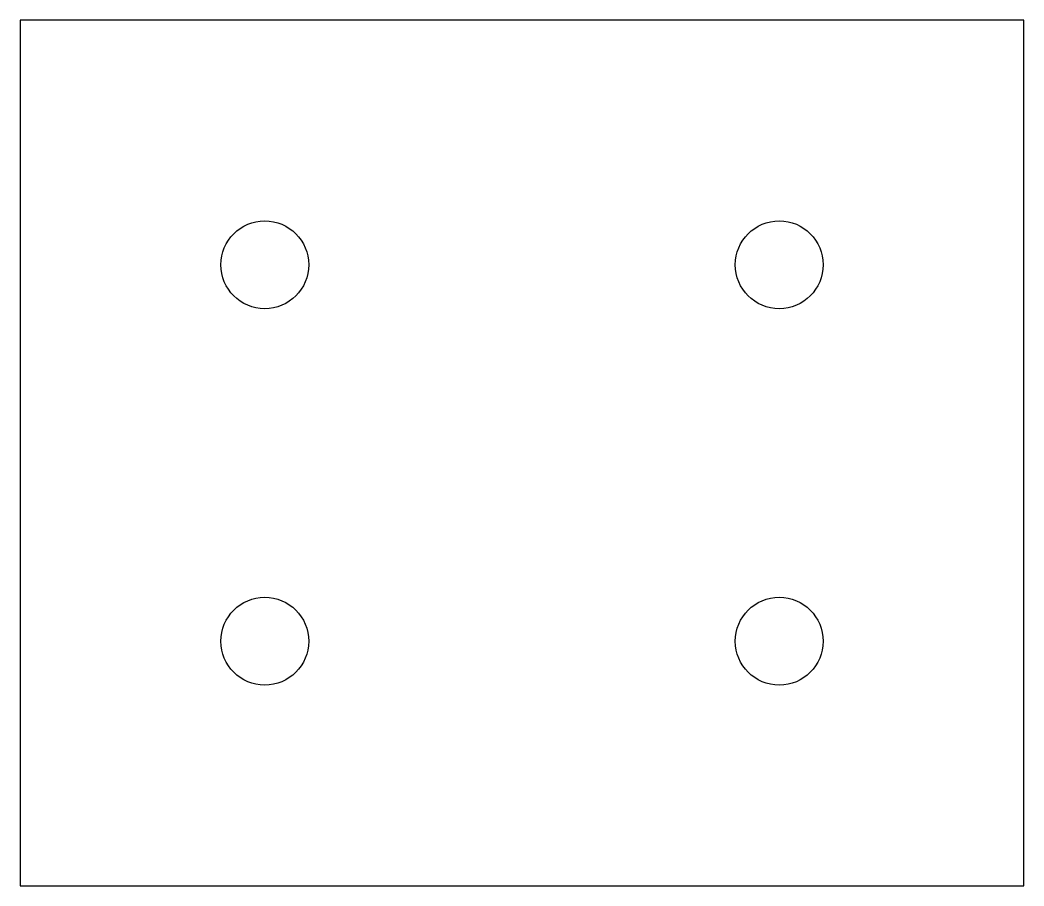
# Model space of a CAD drawing. Header units: millimetres. Extents: x 114 to 194, y 73.1 to 142.1.
import ezdxf

# ---------------------------------------------------------------- set-up
doc = ezdxf.new("R2010")
doc.units = ezdxf.units.MM
doc.layers.add('Default', color=7, linetype='Continuous')

msp = doc.modelspace()

# ---------------------------------------------------------------- linework, layer by layer
at = {"layer": 'Default', "color": 7, "linetype": 'Continuous'}
for p, q in [((194.042, 142.069), (114.042, 142.069)), ((114.042, 142.069), (114.042, 73.069)), ((194.042, 73.069), (194.042, 142.069)), ((114.042, 73.069), (194.042, 73.069))]:
    msp.add_line(p, q, dxfattribs=at)
for centre in [(133.542, 122.569), (174.542, 122.569), (133.542, 92.569), (174.542, 92.569)]:
    msp.add_circle(centre, 3.5, dxfattribs=at)

doc.saveas('drawing.dxf')
